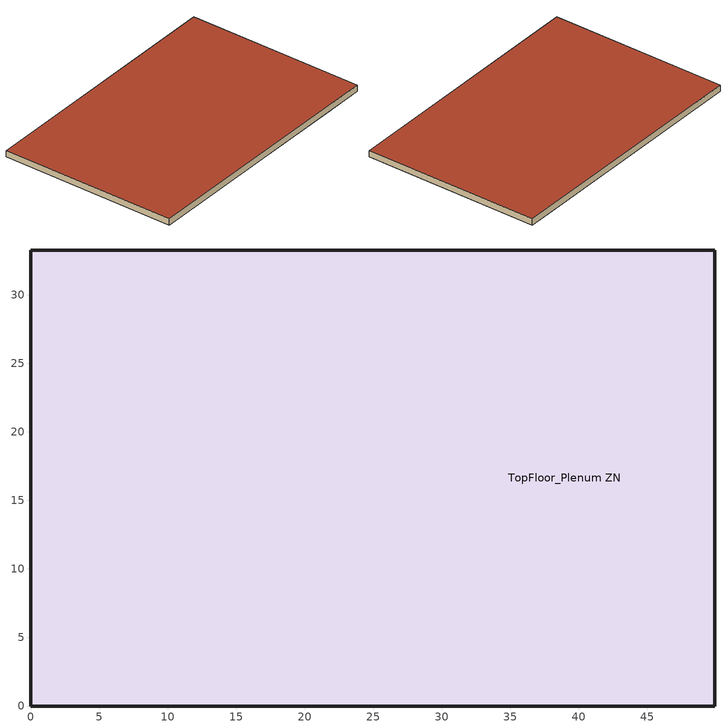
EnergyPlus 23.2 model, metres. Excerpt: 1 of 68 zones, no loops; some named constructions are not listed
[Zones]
TopFloor_Plenum ZN
 floor to Restroom_Top ZN (Typical Interior Floor): 23.43,22.23 23.43,11.04 18.1,11.04 18.1,22.23 z10.67
 floor to OpenOffice_Top_3 ZN (Typical Interior Floor): 45.41,33.27 45.41,27.93 12.39,27.93 12.39,33.27 z10.67
 floor to ConfRoom_Top_1 ZN (Typical Interior Floor): 8.07,5.34 8.07,0 0,0 0,5.34 z10.67
 floor to Corridor_Top_1 ZN (Typical Interior Floor): 45.41,16.64 45.41,5.34 4.5,5.34 4.5,16.64 5.72,16.64 5.72,6.56 44.19,6.56 44.19,16.64 z10.67
 floor to Stair_Top_1 ZN (Typical Interior Floor): 18.1,22.23 18.1,11.04 15.35,11.04 15.35,22.23 z10.67
 floor to Dining_Top ZN (Typical Interior Floor): 23.43,26.71 23.43,22.23 18.31,22.23 18.31,26.71 z10.67
 floor to Lobby_Top ZN (Typical Interior Floor): 26.48,26.71 26.48,6.56 23.43,6.56 23.43,26.71 z10.67
 floor to ConfRoom_Top_2 ZN (Typical Interior Floor): 49.91,5.34 49.91,0 41.84,0 41.84,5.34 z10.67
 floor to EnclosedOffice_Top_1 ZN (Typical Interior Floor): 4.5,33.27 4.5,5.34 0,5.34 0,33.27 z10.67
 floor to EnclosedOffice_Top_2 ZN (Typical Interior Floor): 49.91,33.27 49.91,5.34 45.41,5.34 45.41,33.27 z10.67
 floor to Corridor_Top_2 ZN (Typical Interior Floor): 45.41,27.93 45.41,16.64 44.19,16.64 44.19,26.71 5.72,26.71 5.72,16.64 4.5,16.64 4.5,27.93 z10.67
 floor to OpenOffice_Top_2 ZN (Typical Interior Floor): 44.19,26.71 44.19,6.56 33.67,6.56 33.67,26.71 z10.67
 floor to OpenOffice_Top_1 ZN (Typical Interior Floor): 15.35,26.71 15.35,6.56 5.72,6.56 5.72,26.71 z10.67
 floor to EnclosedOffice_Top_3 ZN (Typical Interior Floor): 12.39,33.27 12.39,27.93 4.5,27.93 4.5,33.27 z10.67
 floor to OpenOffice_Top_4 ZN (Typical Interior Floor): 41.84,5.34 41.84,0 8.07,0 8.07,5.34 z10.67
 floor to ActiveStorage_Top_4 ZN (Typical Interior Floor): 18.31,26.71 18.31,22.23 15.35,22.23 15.35,26.71 z10.67
 floor to ActiveStorage_Top_2 ZN (Typical Interior Floor): 33.67,11.04 33.67,6.56 26.48,6.56 26.48,11.04 z10.67
 floor to Mechanical_Top ZN (Typical Interior Floor): 30.93,22.23 30.93,11.04 26.48,11.04 26.48,22.23 z10.67
 floor to ActiveStorage_Top_1 ZN (Typical Interior Floor): 23.43,11.04 23.43,6.56 15.35,6.56 15.35,11.04 z10.67
 floor to ActiveStorage_Top_3 ZN (Typical Interior Floor): 33.67,26.71 33.67,22.23 26.48,22.23 26.48,26.71 z10.67
 floor to Stair_Top_2 ZN (Typical Interior Floor): 33.67,22.23 33.67,11.04 30.93,11.04 30.93,22.23 z10.67
 wall outside (PRM Steel Framed Exterior Wall R-8.06): 49.91,33.27 0,33.27 0,0 49.91,0 49.91,33.27 z10.67:11.89
 roof outside (PRM IEAD Roof R-15.87): 49.91,0 49.91,33.27 0,33.27 0,0 z11.89
[Schedule:Day:Interval]
OfficeMedium BLDG_LIGHT_SCH_2013 Sun Day 19: No, 06:00, 0.05, 18:00, 0.0431163, 24:00, 0.05
OfficeMedium BLDG_LIGHT_SCH_2013 Wkdy Day 19: No, 05:00, 0.05, 06:00, 0.1, 07:00, 0.0862326, 08:00, 0.258698, 17:00, 0.776093, 18:00, 0.431163, 20:00, 0.258698, 22:00, 0.172465, 23:00, 0.0862326, 24:00, 0.0431163
OfficeMedium BLDG_LIGHT_SCH_2013 Sat Day 19: No, 06:00, 0.05, 08:00, 0.0862326, 12:00, 0.258698, 17:00, 0.129349, 19:00, 0.0431163, 24:00, 0.05
Schedule Day 48; MediumOffice - Classroom Lights Winter Design Day 1; OfficeMedium ELEV_LIGHT_FAN_SCH_ADD_DF Default; 2 Elevator Lights Winter Design Day 1; OfficeMedium BLDG_ELEVATORS Sun|WntrDsn Day; Schedule Day 21; 2 Elevator Lift Motors Winter Design Day 1; OfficeMedium INFIL_Door_Opening_SCH Default: No, 24:00, 0
MediumOffice - Classroom Lights Summer Design Day 1: No, 24:00, 0.776093
OfficeMedium ELEV_LIGHT_FAN_SCH_ADD_DF Wkdy Day; OfficeMedium BLDG_ELEVATORS Wkdy Day: No, 07:00, 0, 08:00, 0.35, 09:00, 0.69, 10:00, 0.43, 11:00, 0.37, 12:00, 0.43, 13:00, 0.58, 14:00, 0.48, 16:00, 0.37, 17:00, 0.46, 18:00, 0.62, 19:00, 0.12, 21:00, 0.04, 24:00, 0
OfficeMedium ELEV_LIGHT_FAN_SCH_ADD_DF Sat Day; OfficeMedium BLDG_ELEVATORS Sat Day: No, 07:00, 0, 08:00, 0.16, 09:00, 0.14, 10:00, 0.21, 11:00, 0.18, 12:00, 0.25, 13:00, 0.21, 14:00, 0.13, 15:00, 0.08, 16:00, 0.04, 17:00, 0.05, 18:00, 0.06, 24:00, 0
2 Elevator Lights Summer Design Day 1; 2 Elevator Lift Motors Summer Design Day 1: No, 24:00, 0.69
Lounge_Bot Infiltration Summer Design Day 1; Lounge_Bot Infiltration Winter Design Day 1: No, 24:00, 1
OfficeMedium INFIL_Door_Opening_SCH Wkdy Day: No, 06:00, 0, 07:00, 0.144, 08:00, 1, 12:00, 0.144, 13:00, 1, 17:00, 0.144, 18:00, 1, 19:00, 0.144, 24:00, 0
[Schedule:Constant] Hourly Value=1
Always On Discrete 107; Always On Discrete 118; Always On Discrete 129; Always On Discrete 218; Always On Discrete 260; Always On Discrete 271; Always On Discrete 32; Always On Discrete 371; Always On Discrete 413; Always On Discrete 424; Always On Discrete 435; Always On Discrete 446; Always On Discrete 74; Always On Discrete 85; Always On Discrete 576; Always On Discrete 578; Always On Discrete 580; Always On Discrete 582; Always On Discrete 584; Always On Discrete 586; Always On Discrete 588; Always On Discrete 590; Always On Discrete 592; Always On Discrete 594; Always On Discrete 596; Always On Discrete 598; Always On Discrete 600; Always On Discrete 602; Always On Discrete 604; Always On Discrete 606; Always On Discrete 608; Always On Discrete 610; Always On Discrete 612; Always On Discrete 614; Always On Discrete 616; Always On Discrete 618; Always On Discrete 620; Always On Discrete 622; Always On Discrete 624; Always On Discrete 626; Always On Discrete 628; Always On Discrete 630; Always On Discrete 632; Always On Discrete 634; Always On Discrete 636; Always On Discrete 638; Always On Discrete 640; Always On Discrete 642; Always On Discrete 644; Always On Discrete 646; Always On Discrete 648; Always On Discrete 650
